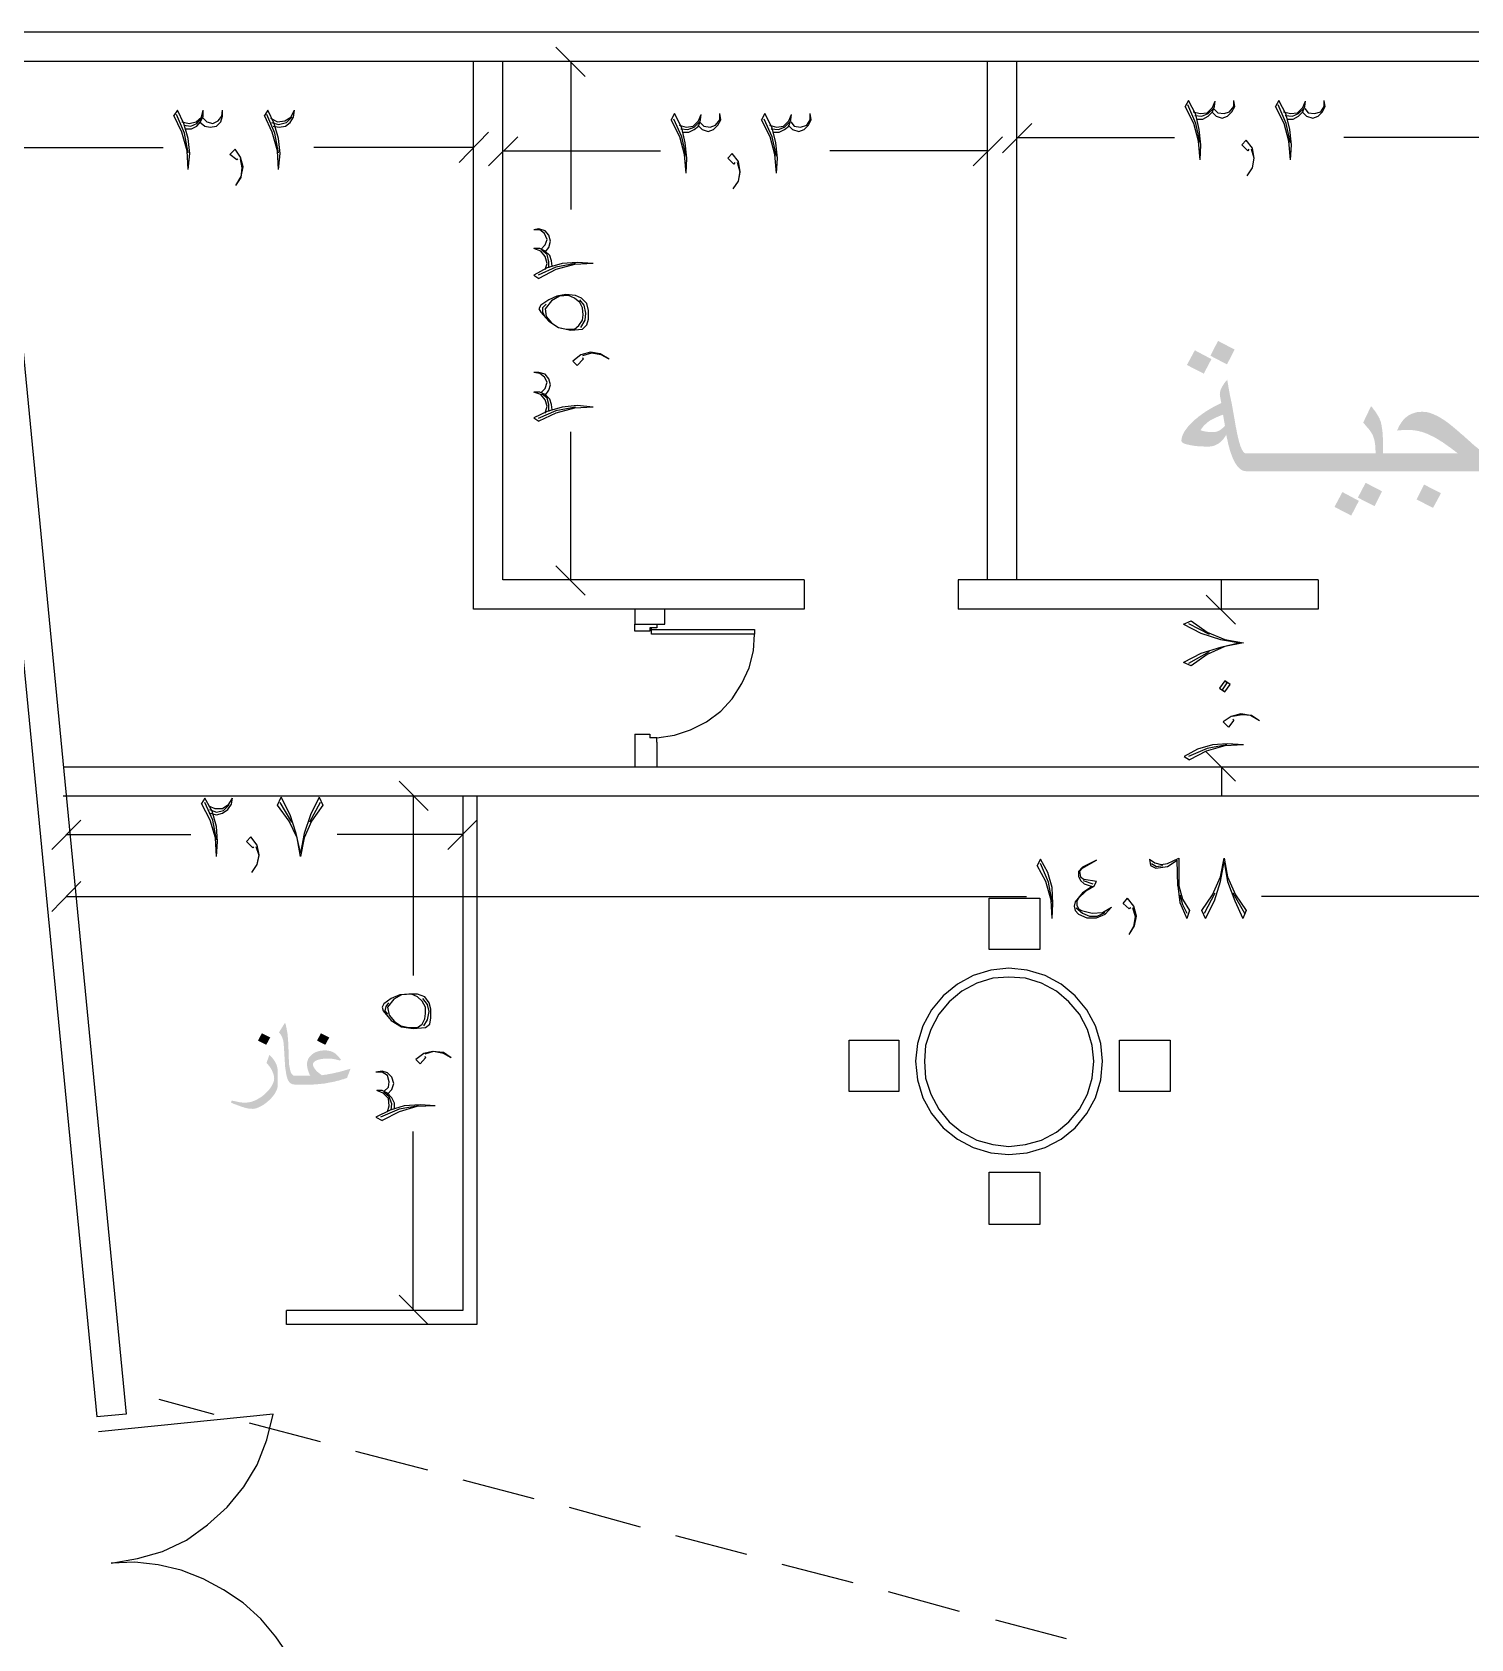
# Model space of a CAD drawing. Header units: metres. Extents: x -24.2 to 51.5, y -28.6 to 30.1.
# Drawn here: x -15.11 to -5.31, y 12.86 to 23.8 of the extents above; entities that cross this region are included whole.
import ezdxf

# ---------------------------------------------------------------- set-up
doc = ezdxf.new("R2010")
doc.units = ezdxf.units.M
for name, color, linetype in [('GF-BLACK', 250, 'Continuous'), ('GF-BLUE', 5, 'Continuous'), ('GF-DIMS', 250, 'Continuous'), ('GF-PINK', 231, 'Continuous'), ('GF-RED', 1, 'Continuous'), ('GF-TEXT-PDF', 200, 'Continuous')]:
    doc.layers.add(name, color=color, linetype=linetype)

msp = doc.modelspace()

# ---------------------------------------------------------------- hatches: boundary and pattern name
at = {"layer": 'GF-TEXT-PDF', "true_color": 0xbf00ff}
for points in [[(-6.922, 21.639), (-6.974, 21.538), (-7.087, 21.597), (-7.035, 21.698)], [(-7.08, 21.574), (-7.132, 21.475), (-7.247, 21.534), (-7.193, 21.634)], [(-5.912, 20.811), (-6.306, 20.811), (-6.306, 20.932), (-5.962, 20.932), (-5.962, 20.944), (-5.963, 20.956), (-5.963, 20.967), (-5.964, 20.978), (-5.965, 20.988), (-5.966, 20.998), (-5.968, 21.008), (-5.969, 21.017), (-5.971, 21.026), (-5.974, 21.034), (-5.976, 21.041), (-5.979, 21.049), (-5.981, 21.056), (-5.984, 21.061), (-5.988, 21.067), (-5.992, 21.074), (-5.996, 21.081), (-6.001, 21.088), (-6.007, 21.096), (-6.014, 21.104), (-6.021, 21.112), (-6.029, 21.121), (-6.037, 21.131), (-6.047, 21.141), (-5.993, 21.254), (-5.984, 21.244), (-5.977, 21.234), (-5.97, 21.225), (-5.963, 21.216), (-5.957, 21.207), (-5.952, 21.198), (-5.947, 21.19), (-5.943, 21.183), (-5.939, 21.176), (-5.935, 21.169), (-5.933, 21.162), (-5.93, 21.156), (-5.928, 21.15), (-5.926, 21.144), (-5.925, 21.137), (-5.923, 21.129), (-5.921, 21.121), (-5.92, 21.113), (-5.919, 21.104), (-5.917, 21.095), (-5.916, 21.086), (-5.915, 21.076), (-5.914, 21.065), (-5.914, 21.054), (-5.913, 21.043), (-5.912, 21.031), (-5.912, 21.019), (-5.912, 21.006), (-5.912, 20.993), (-5.912, 20.98)], [(-5.166, 20.811), (-5.966, 20.811), (-5.966, 20.932), (-5.402, 20.932), (-5.411, 20.939), (-5.42, 20.946), (-5.429, 20.953), (-5.438, 20.959), (-5.446, 20.966), (-5.454, 20.972), (-5.463, 20.978), (-5.471, 20.983), (-5.478, 20.989), (-5.486, 20.994), (-5.493, 20.999), (-5.5, 21.004), (-5.507, 21.009), (-5.514, 21.013), (-5.521, 21.017), (-5.53, 21.023), (-5.539, 21.029), (-5.548, 21.034), (-5.557, 21.039), (-5.565, 21.044), (-5.574, 21.048), (-5.583, 21.052), (-5.591, 21.056), (-5.599, 21.06), (-5.607, 21.064), (-5.615, 21.067), (-5.623, 21.07), (-5.631, 21.073), (-5.64, 21.076), (-5.649, 21.079), (-5.659, 21.081), (-5.668, 21.084), (-5.678, 21.086), (-5.687, 21.087), (-5.697, 21.089), (-5.706, 21.09), (-5.716, 21.091), (-5.725, 21.092), (-5.735, 21.092), (-5.744, 21.092), (-5.753, 21.092), (-5.762, 21.092), (-5.771, 21.092), (-5.78, 21.091), (-5.789, 21.09), (-5.798, 21.09), (-5.807, 21.089), (-5.816, 21.087), (-5.811, 21.098), (-5.807, 21.107), (-5.802, 21.117), (-5.798, 21.125), (-5.792, 21.134), (-5.787, 21.142), (-5.781, 21.15), (-5.776, 21.157), (-5.769, 21.164), (-5.763, 21.17), (-5.756, 21.177), (-5.749, 21.182), (-5.742, 21.188), (-5.734, 21.193), (-5.726, 21.197), (-5.718, 21.201), (-5.71, 21.204), (-5.701, 21.207), (-5.692, 21.21), (-5.683, 21.212), (-5.674, 21.214), (-5.664, 21.215), (-5.654, 21.215), (-5.644, 21.216), (-5.636, 21.215), (-5.629, 21.215), (-5.621, 21.214), (-5.613, 21.213), (-5.605, 21.211), (-5.597, 21.209), (-5.588, 21.206), (-5.58, 21.203), (-5.571, 21.2), (-5.562, 21.196), (-5.554, 21.192), (-5.544, 21.188), (-5.535, 21.183), (-5.526, 21.178), (-5.516, 21.172), (-5.507, 21.166), (-5.497, 21.16), (-5.487, 21.153), (-5.477, 21.146), (-5.472, 21.143), (-5.467, 21.139), (-5.462, 21.135), (-5.457, 21.13), (-5.451, 21.126), (-5.445, 21.121), (-5.438, 21.116), (-5.432, 21.11), (-5.425, 21.105), (-5.418, 21.099), (-5.41, 21.092), (-5.403, 21.086), (-5.395, 21.079), (-5.387, 21.072), (-5.378, 21.064), (-5.369, 21.057), (-5.36, 21.049), (-5.351, 21.04), (-5.341, 21.032), (-5.331, 21.023), (-5.321, 21.014), (-5.31, 21.004), (-5.3, 20.995), (-5.29, 20.986), (-5.28, 20.978), (-5.271, 20.971), (-5.263, 20.964), (-5.255, 20.958), (-5.247, 20.953), (-5.24, 20.948), (-5.234, 20.944), (-5.227, 20.94), (-5.222, 20.937), (-5.217, 20.935), (-5.212, 20.933), (-5.208, 20.932), (-5.166, 20.932)], [(-6.569, 20.811), (-6.795, 20.811), (-6.795, 20.932), (-6.569, 20.932)], [(-6.399, 20.811), (-6.625, 20.811), (-6.625, 20.932), (-6.399, 20.932)], [(-6.257, 20.811), (-6.483, 20.811), (-6.483, 20.932), (-6.257, 20.932)], [(-5.918, 20.674), (-5.969, 20.573), (-6.083, 20.631), (-6.03, 20.732)], [(-5.517, 20.661), (-5.571, 20.561), (-5.683, 20.619), (-5.632, 20.72)], [(-6.076, 20.609), (-6.128, 20.509), (-6.242, 20.568), (-6.188, 20.669)], [(-13.489, 16.956), (-13.516, 16.906), (-13.572, 16.935), (-13.546, 16.985)], [(-13.275, 16.636), (-13.323, 16.636), (-13.332, 16.637), (-13.34, 16.639), (-13.348, 16.643), (-13.355, 16.648), (-13.361, 16.655), (-13.365, 16.661), (-13.368, 16.668), (-13.372, 16.675), (-13.374, 16.684), (-13.377, 16.694), (-13.379, 16.704), (-13.381, 16.711), (-13.382, 16.719), (-13.383, 16.728), (-13.384, 16.736), (-13.386, 16.745), (-13.387, 16.754), (-13.388, 16.764), (-13.388, 16.774), (-13.389, 16.785), (-13.39, 16.793), (-13.39, 16.802), (-13.391, 16.811), (-13.391, 16.82), (-13.392, 16.829), (-13.392, 16.837), (-13.393, 16.846), (-13.393, 16.855), (-13.394, 16.865), (-13.394, 16.876), (-13.395, 16.886), (-13.396, 16.896), (-13.397, 16.905), (-13.397, 16.913), (-13.398, 16.92), (-13.399, 16.927), (-13.401, 16.937), (-13.404, 16.946), (-13.406, 16.954), (-13.409, 16.961), (-13.413, 16.969), (-13.418, 16.977), (-13.424, 16.984), (-13.43, 16.99), (-13.388, 17.057), (-13.385, 17.049), (-13.383, 17.042), (-13.381, 17.033), (-13.379, 17.025), (-13.377, 17.016), (-13.376, 17.007), (-13.374, 16.998), (-13.372, 16.988), (-13.371, 16.979), (-13.37, 16.969), (-13.369, 16.958), (-13.368, 16.954), (-13.368, 16.948), (-13.368, 16.943), (-13.367, 16.936), (-13.367, 16.929), (-13.366, 16.921), (-13.366, 16.912), (-13.366, 16.903), (-13.365, 16.893), (-13.365, 16.882), (-13.364, 16.871), (-13.364, 16.859), (-13.364, 16.846), (-13.363, 16.833), (-13.363, 16.819), (-13.362, 16.804), (-13.362, 16.789), (-13.361, 16.776), (-13.359, 16.764), (-13.357, 16.753), (-13.355, 16.743), (-13.353, 16.734), (-13.351, 16.727), (-13.349, 16.72), (-13.347, 16.715), (-13.344, 16.71), (-13.337, 16.702), (-13.33, 16.697), (-13.323, 16.696), (-13.275, 16.696)], [(-13.087, 16.956), (-13.114, 16.906), (-13.17, 16.935), (-13.144, 16.985)], [(-12.942, 16.743), (-12.966, 16.681), (-12.974, 16.678), (-12.983, 16.675), (-12.991, 16.672), (-13, 16.67), (-13.009, 16.667), (-13.018, 16.664), (-13.027, 16.662), (-13.036, 16.66), (-13.046, 16.657), (-13.056, 16.655), (-13.066, 16.653), (-13.076, 16.651), (-13.087, 16.649), (-13.097, 16.647), (-13.108, 16.645), (-13.118, 16.643), (-13.128, 16.642), (-13.138, 16.641), (-13.148, 16.64), (-13.157, 16.639), (-13.167, 16.638), (-13.176, 16.637), (-13.186, 16.637), (-13.195, 16.636), (-13.204, 16.636), (-13.213, 16.636), (-13.299, 16.636), (-13.299, 16.696), (-13.216, 16.696), (-13.22, 16.702), (-13.223, 16.709), (-13.226, 16.717), (-13.229, 16.725), (-13.232, 16.733), (-13.234, 16.741), (-13.236, 16.749), (-13.237, 16.757), (-13.238, 16.765), (-13.238, 16.772), (-13.238, 16.781), (-13.237, 16.79), (-13.234, 16.798), (-13.232, 16.806), (-13.228, 16.814), (-13.223, 16.821), (-13.218, 16.828), (-13.211, 16.834), (-13.204, 16.841), (-13.197, 16.846), (-13.19, 16.851), (-13.182, 16.855), (-13.174, 16.858), (-13.165, 16.861), (-13.157, 16.864), (-13.147, 16.866), (-13.137, 16.867), (-13.127, 16.868), (-13.117, 16.868), (-13.107, 16.868), (-13.097, 16.867), (-13.087, 16.865), (-13.078, 16.863), (-13.07, 16.86), (-13.062, 16.857), (-13.054, 16.852), (-13.047, 16.848), (-13.043, 16.844), (-13.037, 16.839), (-13.031, 16.833), (-13.024, 16.825), (-13.016, 16.816), (-13.007, 16.805), (-13.014, 16.799), (-13.023, 16.802), (-13.032, 16.804), (-13.041, 16.806), (-13.049, 16.808), (-13.057, 16.809), (-13.066, 16.811), (-13.076, 16.812), (-13.086, 16.812), (-13.096, 16.812), (-13.107, 16.812), (-13.118, 16.812), (-13.129, 16.811), (-13.138, 16.81), (-13.147, 16.808), (-13.156, 16.806), (-13.163, 16.804), (-13.17, 16.802), (-13.18, 16.797), (-13.188, 16.792), (-13.193, 16.787), (-13.196, 16.781), (-13.198, 16.774), (-13.197, 16.767), (-13.195, 16.76), (-13.191, 16.752), (-13.187, 16.745), (-13.18, 16.736), (-13.175, 16.73), (-13.168, 16.723), (-13.161, 16.717), (-13.153, 16.711), (-13.145, 16.705), (-13.137, 16.699), (-13.125, 16.701), (-13.115, 16.703), (-13.104, 16.704), (-13.095, 16.706), (-13.085, 16.708), (-13.076, 16.709), (-13.067, 16.711), (-13.059, 16.713), (-13.051, 16.714), (-13.044, 16.716), (-13.037, 16.718), (-13.03, 16.719), (-13.022, 16.721), (-13.014, 16.723), (-13.005, 16.726), (-12.996, 16.728), (-12.986, 16.731), (-12.976, 16.734), (-12.965, 16.737), (-12.954, 16.74)], [(-13.438, 16.635), (-13.438, 16.627), (-13.439, 16.619), (-13.441, 16.61), (-13.444, 16.601), (-13.448, 16.593), (-13.452, 16.584), (-13.457, 16.575), (-13.463, 16.566), (-13.47, 16.557), (-13.476, 16.55), (-13.482, 16.543), (-13.488, 16.536), (-13.495, 16.53), (-13.502, 16.524), (-13.509, 16.517), (-13.516, 16.512), (-13.524, 16.506), (-13.532, 16.5), (-13.54, 16.495), (-13.55, 16.489), (-13.56, 16.484), (-13.568, 16.48), (-13.577, 16.477), (-13.585, 16.474), (-13.592, 16.472), (-13.6, 16.471), (-13.606, 16.47), (-13.614, 16.471), (-13.623, 16.471), (-13.631, 16.472), (-13.64, 16.473), (-13.649, 16.475), (-13.658, 16.477), (-13.665, 16.479), (-13.673, 16.482), (-13.681, 16.484), (-13.689, 16.487), (-13.698, 16.49), (-13.708, 16.494), (-13.716, 16.497), (-13.724, 16.5), (-13.733, 16.503), (-13.741, 16.506), (-13.749, 16.51), (-13.757, 16.513), (-13.751, 16.527), (-13.742, 16.525), (-13.733, 16.523), (-13.723, 16.521), (-13.714, 16.519), (-13.704, 16.517), (-13.694, 16.515), (-13.685, 16.514), (-13.676, 16.513), (-13.668, 16.513), (-13.659, 16.512), (-13.65, 16.513), (-13.642, 16.514), (-13.633, 16.515), (-13.623, 16.517), (-13.614, 16.519), (-13.605, 16.523), (-13.596, 16.526), (-13.586, 16.53), (-13.577, 16.535), (-13.567, 16.541), (-13.559, 16.546), (-13.55, 16.551), (-13.542, 16.557), (-13.535, 16.563), (-13.527, 16.57), (-13.52, 16.576), (-13.513, 16.583), (-13.506, 16.591), (-13.499, 16.598), (-13.493, 16.606), (-13.487, 16.614), (-13.481, 16.623), (-13.476, 16.631), (-13.472, 16.639), (-13.469, 16.647), (-13.466, 16.655), (-13.464, 16.662), (-13.463, 16.67), (-13.462, 16.677), (-13.463, 16.685), (-13.464, 16.693), (-13.465, 16.701), (-13.468, 16.709), (-13.471, 16.717), (-13.474, 16.725), (-13.478, 16.734), (-13.482, 16.741), (-13.486, 16.748), (-13.491, 16.755), (-13.496, 16.762), (-13.502, 16.769), (-13.508, 16.776), (-13.514, 16.783), (-13.495, 16.838), (-13.487, 16.83), (-13.48, 16.823), (-13.473, 16.815), (-13.467, 16.808), (-13.462, 16.8), (-13.457, 16.793), (-13.453, 16.785), (-13.449, 16.777), (-13.445, 16.768), (-13.443, 16.759), (-13.44, 16.749), (-13.439, 16.74), (-13.438, 16.73), (-13.438, 16.719)]]:
    msp.add_hatch(color=200, dxfattribs=at).paths.add_polyline_path(points)
h = msp.add_hatch(color=200, dxfattribs=at)
h.paths.add_polyline_path([(-6.746, 20.811), (-6.845, 20.811), (-6.852, 20.812), (-6.859, 20.813), (-6.866, 20.815), (-6.872, 20.818), (-6.879, 20.822), (-6.885, 20.827), (-6.892, 20.833), (-6.898, 20.839), (-6.904, 20.846), (-6.91, 20.855), (-6.916, 20.864), (-6.922, 20.874), (-6.927, 20.885), (-6.933, 20.896), (-6.936, 20.904), (-6.939, 20.911), (-6.942, 20.919), (-6.945, 20.927), (-6.948, 20.935), (-6.951, 20.943), (-6.953, 20.952), (-6.956, 20.96), (-6.958, 20.969), (-6.961, 20.979), (-6.963, 20.988), (-6.966, 20.998), (-6.968, 21.008), (-6.97, 21.018), (-6.972, 21.028), (-6.975, 21.039), (-6.977, 21.049), (-6.979, 21.061), (-6.983, 21.052), (-6.988, 21.044), (-6.994, 21.037), (-6.999, 21.029), (-7.005, 21.023), (-7.011, 21.017), (-7.018, 21.011), (-7.024, 21.005), (-7.031, 21), (-7.039, 20.995), (-7.047, 20.991), (-7.056, 20.987), (-7.064, 20.984), (-7.072, 20.982), (-7.081, 20.98), (-7.09, 20.979), (-7.098, 20.979), (-7.11, 20.979), (-7.121, 20.979), (-7.131, 20.979), (-7.142, 20.98), (-7.152, 20.98), (-7.162, 20.981), (-7.171, 20.981), (-7.181, 20.982), (-7.19, 20.983), (-7.199, 20.984), (-7.207, 20.985), (-7.215, 20.987), (-7.223, 20.988), (-7.231, 20.99), (-7.245, 20.993), (-7.257, 20.996), (-7.267, 21), (-7.274, 21.004), (-7.28, 21.008), (-7.283, 21.012), (-7.284, 21.017), (-7.284, 21.024), (-7.283, 21.031), (-7.282, 21.038), (-7.28, 21.046), (-7.277, 21.053), (-7.274, 21.061), (-7.271, 21.068), (-7.267, 21.076), (-7.262, 21.084), (-7.257, 21.091), (-7.251, 21.099), (-7.245, 21.107), (-7.239, 21.115), (-7.231, 21.124), (-7.224, 21.132), (-7.215, 21.14), (-7.206, 21.149), (-7.2, 21.155), (-7.193, 21.161), (-7.186, 21.167), (-7.179, 21.172), (-7.172, 21.178), (-7.165, 21.184), (-7.158, 21.189), (-7.15, 21.195), (-7.143, 21.2), (-7.135, 21.206), (-7.127, 21.211), (-7.119, 21.217), (-7.111, 21.222), (-7.103, 21.227), (-7.094, 21.232), (-7.086, 21.237), (-7.077, 21.242), (-7.068, 21.247), (-7.059, 21.252), (-7.05, 21.257), (-7.041, 21.261), (-7.032, 21.266), (-7.022, 21.271), (-7.012, 21.275), (-7.014, 21.281), (-7.016, 21.291), (-7.018, 21.304), (-7.021, 21.318), (-7.022, 21.328), (-7.023, 21.333), (-7.022, 21.341), (-7.021, 21.35), (-7.019, 21.358), (-7.016, 21.367), (-7.012, 21.376), (-7.007, 21.386), (-7.002, 21.394), (-6.997, 21.402), (-6.992, 21.41), (-6.986, 21.418), (-6.979, 21.426), (-6.972, 21.434), (-6.971, 21.425), (-6.969, 21.415), (-6.968, 21.406), (-6.966, 21.397), (-6.965, 21.388), (-6.963, 21.378), (-6.961, 21.369), (-6.96, 21.36), (-6.958, 21.351), (-6.956, 21.342), (-6.955, 21.333), (-6.953, 21.324), (-6.951, 21.315), (-6.949, 21.306), (-6.947, 21.297), (-6.945, 21.287), (-6.943, 21.278), (-6.941, 21.268), (-6.92, 21.149), (-6.918, 21.136), (-6.916, 21.124), (-6.914, 21.112), (-6.911, 21.1), (-6.909, 21.089), (-6.907, 21.079), (-6.905, 21.069), (-6.903, 21.059), (-6.901, 21.05), (-6.899, 21.041), (-6.897, 21.032), (-6.895, 21.025), (-6.893, 21.017), (-6.891, 21.01), (-6.889, 21.004), (-6.885, 20.99), (-6.881, 20.978), (-6.876, 20.967), (-6.872, 20.958), (-6.867, 20.95), (-6.863, 20.943), (-6.859, 20.938), (-6.854, 20.935), (-6.849, 20.932), (-6.845, 20.932), (-6.746, 20.932)])
h.paths.add_polyline_path([(-6.988, 21.121), (-7.001, 21.196), (-7.011, 21.192), (-7.022, 21.188), (-7.032, 21.184), (-7.041, 21.18), (-7.05, 21.176), (-7.059, 21.172), (-7.067, 21.168), (-7.075, 21.164), (-7.082, 21.16), (-7.089, 21.156), (-7.096, 21.152), (-7.103, 21.146), (-7.11, 21.141), (-7.117, 21.134), (-7.124, 21.128), (-7.131, 21.121), (-7.137, 21.114), (-7.143, 21.106), (-7.148, 21.099), (-7.154, 21.09), (-7.146, 21.087), (-7.138, 21.085), (-7.129, 21.082), (-7.12, 21.081), (-7.113, 21.08), (-7.105, 21.079), (-7.097, 21.078), (-7.088, 21.078), (-7.077, 21.077), (-7.067, 21.077), (-7.058, 21.078), (-7.05, 21.079), (-7.042, 21.081), (-7.034, 21.084), (-7.026, 21.088), (-7.018, 21.093), (-7.01, 21.099), (-7.003, 21.105), (-6.995, 21.112)])

# ---------------------------------------------------------------- linework, layer by layer
at = {"layer": 'GF-BLACK', "lineweight": 25, "true_color": 0x000000}
for p, q in [((1.847, 23.8), (-15.587, 23.8)), ((-15.587, 23.8), (-14.67, 14.374)), ((-15.364, 23.601), (-14.471, 14.392)), ((1.865, 23.601), (-15.364, 23.601)), ((-12.105, 19.871), (-12.105, 23.601)), ((-11.906, 20.071), (-11.906, 23.601)), ((-8.605, 20.071), (-8.605, 23.601)), ((-8.406, 20.071), (-8.406, 23.601)), ((-9.854, 20.071), (-11.906, 20.071)), ((-9.854, 20.071), (-9.854, 19.871)), ((-6.354, 20.071), (-8.804, 20.071)), ((-8.804, 20.071), (-8.804, 19.871)), ((-7.012, 19.871), (-7.012, 20.071)), ((-6.354, 20.071), (-6.354, 19.871)), ((-7.115, 19.968), (-6.915, 19.769)), ((-9.854, 19.871), (-12.105, 19.871)), ((-6.354, 19.871), (-8.804, 19.871)), ((-11.007, 18.966), (-11.007, 18.797)), ((-10.856, 18.966), (-10.856, 18.797)), ((-6.915, 18.701), (-7.115, 18.9)), ((-0.199, 18.797), (-14.899, 18.797)), ((-7.012, 18.797), (-7.012, 18.598)), ((-0.199, 18.598), (-14.899, 18.598)), ((-12.177, 18.598), (-12.177, 15.098)), ((-12.081, 18.598), (-12.081, 15.002)), ((-12.177, 15.098), (-13.378, 15.098)), ((-14.471, 14.392), (-14.67, 14.374)), ((-13.469, 14.392), (-14.658, 14.271))]:
    msp.add_line(p, q, dxfattribs=at)
for points in [[(-11.007, 19.871), (-11.007, 19.769), (-10.802, 19.769), (-10.802, 19.871)], [(-7.271, 19.769), (-7.217, 19.793), (-7.109, 19.715), (-6.988, 19.666), (-6.861, 19.642), (-6.988, 19.618), (-7.109, 19.564), (-7.217, 19.485), (-7.271, 19.509)], [(-7.271, 19.769), (-7.151, 19.708), (-7.018, 19.666), (-6.885, 19.642)], [(-6.885, 19.642), (-7.018, 19.612), (-7.151, 19.57), (-7.271, 19.509)], [(-6.988, 19.383), (-7.024, 19.334), (-6.988, 19.31), (-6.952, 19.358), (-6.988, 19.383), (-6.976, 19.371), (-7.006, 19.322), (-6.988, 19.31)], [(-6.753, 19.111), (-6.813, 19.147), (-6.879, 19.159), (-6.946, 19.141), (-7, 19.105)], [(-6.753, 19.111), (-6.807, 19.147), (-6.873, 19.153), (-6.934, 19.141)], [(-6.934, 19.123), (-6.928, 19.117), (-6.964, 19.069), (-7, 19.105)], [(-6.861, 18.948), (-6.97, 18.954), (-7.072, 18.948), (-7.175, 18.918), (-7.265, 18.87), (-7.229, 18.846)], [(-6.976, 18.948), (-7.109, 18.924), (-7.235, 18.87)], [(-6.861, 18.948), (-6.988, 18.942), (-7.115, 18.906), (-7.229, 18.846)], [(-12.081, 15.002), (-13.378, 15.002), (-13.378, 15.098)], [(-14.573, 13.378), (-14.392, 13.409), (-14.223, 13.457), (-14.06, 13.535), (-13.915, 13.638), (-13.783, 13.759), (-13.668, 13.897), (-13.577, 14.048), (-13.511, 14.217), (-13.469, 14.392)], [(-13.294, 12.6), (-13.36, 12.745), (-13.451, 12.877), (-13.553, 12.998), (-13.674, 13.107), (-13.807, 13.197), (-13.946, 13.27), (-14.096, 13.33), (-14.253, 13.366), (-14.41, 13.384), (-14.573, 13.378)]]:
    msp.add_lwpolyline(points, dxfattribs=at)
at = {"layer": 'GF-BLUE', "lineweight": 25, "true_color": 0x0000ff}
for p, q in [((-14.247, 14.495), (-13.873, 14.392)), ((-13.632, 14.332), (-13.149, 14.205)), ((-12.908, 14.139), (-12.419, 14.012)), ((-12.177, 13.946), (-11.695, 13.819)), ((-11.453, 13.759), (-10.971, 13.626)), ((-10.729, 13.565), (-10.246, 13.439)), ((-10.005, 13.372), (-9.522, 13.246)), ((-9.281, 13.185), (-8.798, 13.052)), ((-8.551, 12.992), (-8.068, 12.865))]:
    msp.add_line(p, q, dxfattribs=at)
at = {"layer": 'GF-DIMS', "lineweight": 25, "true_color": 0x000000}
for p, q in [((-11.345, 23.498), (-11.544, 23.697)), ((-11.441, 23.601), (-11.441, 22.593)), ((-12.202, 22.913), (-12.002, 23.118)), ((-11.803, 23.088), (-12.002, 22.889)), ((-8.702, 22.889), (-8.503, 23.088)), ((-8.303, 23.178), (-8.503, 22.979)), ((-8.406, 23.082), (-7.332, 23.082)), ((-5.105, 23.082), (-6.179, 23.082)), ((-15.309, 23.015), (-14.217, 23.015)), ((-12.105, 23.015), (-13.191, 23.015)), ((-11.906, 22.991), (-10.832, 22.991)), ((-8.605, 22.991), (-9.679, 22.991)), ((-11.441, 20.071), (-11.441, 21.078)), ((-11.544, 20.167), (-11.345, 19.968)), ((-7.235, 19.775), (-7.096, 19.702)), ((-7.096, 19.582), (-7.235, 19.503)), ((-12.413, 18.502), (-12.612, 18.701)), ((-12.515, 18.598), (-12.515, 17.379)), ((-13.342, 18.423), (-13.421, 18.556)), ((-13.149, 18.556), (-13.221, 18.423)), ((-14.778, 18.435), (-14.977, 18.236)), ((-12.28, 18.236), (-12.081, 18.435)), ((-14.881, 18.339), (-14.03, 18.339)), ((-12.177, 18.339), (-13.034, 18.339)), ((-7.959, 18.109), (-7.863, 18.164)), ((-7.308, 17.989), (-7.314, 18.164)), ((-14.778, 18.019), (-14.977, 17.814)), ((-7.953, 18.025), (-7.887, 18.001)), ((-7.127, 17.802), (-7.054, 17.94)), ((-6.934, 17.94), (-6.855, 17.802)), ((-14.881, 17.916), (-8.34, 17.916)), ((-0.199, 17.916), (-6.74, 17.916)), ((-12.515, 15.098), (-12.515, 16.317)), ((-12.612, 15.201), (-12.413, 15.002))]:
    msp.add_line(p, q, dxfattribs=at)
for points in [[(-7.157, 22.931), (-7.151, 23.033), (-7.163, 23.136), (-7.187, 23.239), (-7.235, 23.335), (-7.259, 23.293)], [(-7.157, 23.046), (-7.187, 23.178), (-7.241, 23.305)], [(-7.205, 23.257), (-7.157, 23.245), (-7.109, 23.251), (-7.072, 23.287), (-7.054, 23.329)], [(-7.181, 23.208), (-7.139, 23.208), (-7.103, 23.227), (-7.072, 23.257), (-7.06, 23.293), (-7.054, 23.329)], [(-7.078, 23.257), (-7.048, 23.227), (-7.006, 23.214), (-6.97, 23.227), (-6.94, 23.257), (-6.921, 23.293), (-6.928, 23.335)], [(-7.066, 23.281), (-7.036, 23.251), (-6.994, 23.245), (-6.958, 23.257), (-6.928, 23.293), (-6.928, 23.335)], [(-6.541, 22.931), (-6.535, 23.033), (-6.547, 23.136), (-6.571, 23.239), (-6.62, 23.335), (-6.644, 23.293)], [(-6.541, 23.046), (-6.571, 23.178), (-6.626, 23.305)], [(-6.59, 23.257), (-6.541, 23.245), (-6.493, 23.251), (-6.457, 23.287), (-6.439, 23.329)], [(-6.565, 23.208), (-6.523, 23.208), (-6.487, 23.227), (-6.457, 23.257), (-6.445, 23.293), (-6.439, 23.329)], [(-6.463, 23.257), (-6.433, 23.227), (-6.39, 23.214), (-6.354, 23.227), (-6.324, 23.257), (-6.306, 23.293), (-6.312, 23.335)], [(-6.445, 23.281), (-6.421, 23.251), (-6.378, 23.245), (-6.336, 23.257), (-6.312, 23.293), (-6.312, 23.335)], [(-14.048, 22.864), (-14.036, 22.973), (-14.048, 23.076), (-14.078, 23.178), (-14.121, 23.269), (-14.145, 23.233)], [(-14.048, 22.864), (-14.054, 22.991), (-14.09, 23.118), (-14.145, 23.233)], [(-14.048, 22.979), (-14.072, 23.112), (-14.127, 23.239)], [(-14.09, 23.19), (-14.042, 23.178), (-13.994, 23.19), (-13.958, 23.221), (-13.946, 23.269)], [(-14.078, 23.166), (-14.03, 23.16), (-13.988, 23.178), (-13.958, 23.214)], [(-14.066, 23.142), (-14.024, 23.142), (-13.988, 23.16), (-13.964, 23.19), (-13.946, 23.227), (-13.946, 23.269)], [(-13.97, 23.19), (-13.934, 23.16), (-13.897, 23.154), (-13.855, 23.16), (-13.825, 23.19), (-13.813, 23.227), (-13.813, 23.269)], [(-13.952, 23.221), (-13.921, 23.19), (-13.879, 23.178), (-13.843, 23.196), (-13.819, 23.227), (-13.813, 23.269)], [(-13.433, 22.864), (-13.421, 22.973), (-13.433, 23.076), (-13.463, 23.178), (-13.505, 23.269), (-13.529, 23.233)], [(-13.433, 22.864), (-13.439, 22.991), (-13.475, 23.118), (-13.529, 23.233)], [(-13.433, 22.979), (-13.457, 23.112), (-13.511, 23.239)], [(-13.487, 23.214), (-13.439, 23.19), (-13.39, 23.196), (-13.348, 23.221), (-13.324, 23.269)], [(-13.481, 23.184), (-13.433, 23.172), (-13.378, 23.184), (-13.342, 23.221)], [(-13.469, 23.16), (-13.427, 23.154), (-13.384, 23.16), (-13.354, 23.184), (-13.33, 23.221), (-13.324, 23.269)], [(-10.657, 22.84), (-10.651, 22.943), (-10.663, 23.046), (-10.687, 23.148), (-10.735, 23.245), (-10.759, 23.202)], [(-10.657, 22.84), (-10.669, 22.967), (-10.699, 23.088), (-10.759, 23.202)], [(-10.657, 22.955), (-10.687, 23.088), (-10.741, 23.208)], [(-10.705, 23.166), (-10.657, 23.154), (-10.609, 23.16), (-10.572, 23.196), (-10.554, 23.239)], [(-10.693, 23.142), (-10.645, 23.136), (-10.603, 23.154), (-10.566, 23.19)], [(-10.681, 23.118), (-10.639, 23.118), (-10.603, 23.136), (-10.572, 23.16), (-10.56, 23.202), (-10.554, 23.239)], [(-10.578, 23.166), (-10.548, 23.136), (-10.506, 23.124), (-10.47, 23.136), (-10.44, 23.166), (-10.421, 23.202), (-10.428, 23.245)], [(-10.566, 23.19), (-10.536, 23.16), (-10.494, 23.154), (-10.458, 23.166), (-10.428, 23.202), (-10.428, 23.245)], [(-10.041, 22.84), (-10.035, 22.943), (-10.047, 23.046), (-10.071, 23.148), (-10.12, 23.245), (-10.144, 23.202)], [(-10.041, 22.84), (-10.053, 22.967), (-10.084, 23.088), (-10.144, 23.202)], [(-10.041, 22.955), (-10.071, 23.088), (-10.126, 23.208)], [(-10.09, 23.166), (-10.041, 23.154), (-9.993, 23.16), (-9.957, 23.196), (-9.939, 23.239)], [(-10.078, 23.142), (-10.029, 23.136), (-9.987, 23.154), (-9.951, 23.19)], [(-10.065, 23.118), (-10.023, 23.118), (-9.987, 23.136), (-9.957, 23.16), (-9.945, 23.202), (-9.939, 23.239)], [(-9.963, 23.166), (-9.933, 23.136), (-9.89, 23.124), (-9.854, 23.136), (-9.824, 23.166), (-9.806, 23.202), (-9.812, 23.245)], [(-9.945, 23.19), (-9.921, 23.16), (-9.878, 23.154), (-9.836, 23.166), (-9.812, 23.202), (-9.812, 23.245)], [(-7.157, 22.931), (-7.169, 23.058), (-7.199, 23.178), (-7.259, 23.293)], [(-7.193, 23.233), (-7.145, 23.227), (-7.103, 23.245), (-7.066, 23.281)], [(-6.541, 22.931), (-6.553, 23.058), (-6.584, 23.178), (-6.644, 23.293)], [(-6.578, 23.233), (-6.529, 23.227), (-6.487, 23.245), (-6.451, 23.281)], [(-13.71, 22.937), (-13.716, 22.931), (-13.765, 22.967), (-13.728, 23.003)], [(-13.722, 22.756), (-13.686, 22.816), (-13.674, 22.883), (-13.692, 22.949), (-13.728, 23.003)], [(-10.325, 22.913), (-10.331, 22.901), (-10.373, 22.943), (-10.343, 22.973)], [(-10.301, 22.786), (-10.289, 22.852), (-10.301, 22.919), (-10.343, 22.973)], [(-6.825, 23.003), (-6.831, 22.991), (-6.873, 23.033), (-6.843, 23.064)], [(-6.789, 22.943), (-6.801, 23.009), (-6.843, 23.064)], [(-6.837, 22.822), (-6.801, 22.877), (-6.789, 22.943), (-6.807, 23.003)], [(-13.722, 22.756), (-13.686, 22.81), (-13.68, 22.877), (-13.692, 22.937)], [(-10.337, 22.732), (-10.301, 22.786), (-10.289, 22.846), (-10.307, 22.913)], [(-11.616, 22.303), (-11.592, 22.333), (-11.58, 22.376), (-11.592, 22.418), (-11.616, 22.448), (-11.659, 22.46), (-11.695, 22.454)], [(-11.646, 22.321), (-11.616, 22.352), (-11.604, 22.388), (-11.622, 22.43), (-11.652, 22.454), (-11.695, 22.454)], [(-11.568, 22.207), (-11.574, 22.243), (-11.586, 22.279), (-11.616, 22.309), (-11.652, 22.327), (-11.695, 22.327)], [(-11.616, 22.183), (-11.604, 22.225), (-11.616, 22.273), (-11.646, 22.309), (-11.695, 22.327)], [(-11.592, 22.195), (-11.592, 22.237), (-11.604, 22.285), (-11.64, 22.315)], [(-11.29, 22.225), (-11.399, 22.231), (-11.502, 22.225), (-11.604, 22.195), (-11.695, 22.146), (-11.659, 22.122)], [(-11.411, 22.225), (-11.544, 22.201), (-11.665, 22.146)], [(-11.29, 22.225), (-11.417, 22.219), (-11.544, 22.183), (-11.659, 22.122)], [(-11.61, 21.947), (-11.634, 21.923), (-11.634, 21.893), (-11.622, 21.869)], [(-11.375, 21.79), (-11.345, 21.839), (-11.339, 21.887), (-11.351, 21.941), (-11.381, 21.977)], [(-11.182, 21.573), (-11.242, 21.609), (-11.309, 21.621), (-11.375, 21.603), (-11.429, 21.561)], [(-11.363, 21.585), (-11.357, 21.573), (-11.399, 21.531), (-11.429, 21.561)], [(-11.182, 21.573), (-11.236, 21.603), (-11.302, 21.615), (-11.363, 21.597)], [(-11.616, 21.326), (-11.592, 21.362), (-11.58, 21.398), (-11.592, 21.44), (-11.616, 21.471), (-11.659, 21.483), (-11.695, 21.483)], [(-11.646, 21.344), (-11.616, 21.374), (-11.604, 21.416), (-11.622, 21.452), (-11.652, 21.477), (-11.695, 21.483)], [(-11.568, 21.229), (-11.574, 21.265), (-11.586, 21.302), (-11.616, 21.332), (-11.652, 21.35), (-11.695, 21.35)], [(-11.616, 21.205), (-11.604, 21.253), (-11.616, 21.296), (-11.646, 21.332), (-11.695, 21.35)], [(-11.592, 21.217), (-11.592, 21.265), (-11.604, 21.308), (-11.64, 21.338)], [(-11.29, 21.247), (-11.399, 21.259), (-11.502, 21.247), (-11.604, 21.217), (-11.695, 21.175), (-11.659, 21.151)], [(-11.411, 21.247), (-11.544, 21.223), (-11.665, 21.169)], [(-11.29, 21.247), (-11.417, 21.241), (-11.544, 21.205), (-11.659, 21.151)], [(-13.855, 18.188), (-13.849, 18.29), (-13.855, 18.393), (-13.885, 18.496), (-13.934, 18.586), (-13.958, 18.55)], [(-13.855, 18.188), (-13.861, 18.315), (-13.897, 18.435), (-13.958, 18.55)], [(-13.855, 18.302), (-13.879, 18.435), (-13.934, 18.556)], [(-13.909, 18.532), (-13.867, 18.514), (-13.813, 18.514), (-13.771, 18.544), (-13.746, 18.586)], [(-13.903, 18.508), (-13.855, 18.49), (-13.807, 18.502), (-13.771, 18.538)], [(-13.897, 18.483), (-13.855, 18.471), (-13.813, 18.483), (-13.777, 18.508), (-13.752, 18.544), (-13.746, 18.586)], [(-13.155, 18.592), (-13.131, 18.538), (-13.209, 18.429), (-13.258, 18.315), (-13.282, 18.188), (-13.306, 18.315), (-13.36, 18.429), (-13.439, 18.538), (-13.415, 18.592)], [(-13.282, 18.212), (-13.312, 18.345), (-13.354, 18.471), (-13.415, 18.592)], [(-13.155, 18.592), (-13.215, 18.471), (-13.258, 18.345), (-13.282, 18.212)], [(-13.602, 18.254), (-13.608, 18.248), (-13.65, 18.29), (-13.62, 18.321)], [(-13.577, 18.133), (-13.565, 18.2), (-13.577, 18.266), (-13.62, 18.321)], [(-13.614, 18.079), (-13.577, 18.133), (-13.565, 18.194), (-13.584, 18.254)], [(-8.165, 17.765), (-8.159, 17.868), (-8.165, 17.977), (-8.195, 18.079), (-8.243, 18.17), (-8.267, 18.127)], [(-7.863, 18.164), (-7.959, 18.115), (-7.984, 18.085), (-7.984, 18.055), (-7.971, 18.025), (-7.947, 18.001), (-7.893, 17.983), (-7.959, 17.94), (-8.008, 17.88), (-8.014, 17.85), (-8.008, 17.82), (-7.984, 17.796), (-7.929, 17.771), (-7.863, 17.771), (-7.803, 17.796), (-7.76, 17.844)], [(-7.501, 18.17), (-7.465, 18.146), (-7.422, 18.133), (-7.38, 18.14), (-7.302, 18.176), (-7.302, 17.989), (-7.278, 17.898), (-7.229, 17.82), (-7.247, 17.765)], [(-7.501, 18.17), (-7.495, 18.127), (-7.459, 18.109)], [(-7.459, 18.109), (-7.38, 18.121), (-7.314, 18.164)], [(-7.121, 17.765), (-7.145, 17.82), (-7.072, 17.928), (-7.018, 18.049), (-6.994, 18.176), (-6.97, 18.049), (-6.915, 17.928), (-6.843, 17.82), (-6.867, 17.765)], [(-8.165, 17.765), (-8.171, 17.892), (-8.207, 18.019), (-8.267, 18.127)], [(-8.165, 17.88), (-8.189, 18.013), (-8.243, 18.14)], [(-7.959, 18.109), (-7.978, 18.085), (-7.971, 18.049), (-7.947, 18.031)], [(-7.489, 18.14), (-7.453, 18.121), (-7.41, 18.127)], [(-7.121, 17.765), (-7.06, 17.886), (-7.018, 18.019), (-6.994, 18.152)], [(-6.994, 18.152), (-6.97, 18.019), (-6.921, 17.886), (-6.867, 17.765)], [(-7.881, 17.983), (-7.935, 17.952), (-7.984, 17.904)], [(-7.881, 17.983), (-7.863, 18.019), (-7.947, 18.031)], [(-7.308, 17.989), (-7.296, 17.874), (-7.247, 17.765)], [(-8.002, 17.838), (-7.959, 17.802), (-7.911, 17.783), (-7.857, 17.783), (-7.803, 17.808)], [(-7.984, 17.904), (-7.996, 17.886), (-7.996, 17.856), (-7.984, 17.832), (-7.965, 17.82)], [(-7.965, 17.82), (-7.893, 17.802), (-7.821, 17.808), (-7.76, 17.844)], [(-7.628, 17.838), (-7.64, 17.832), (-7.682, 17.868), (-7.652, 17.904)], [(-7.64, 17.657), (-7.603, 17.717), (-7.591, 17.783), (-7.609, 17.85), (-7.652, 17.904)], [(-7.64, 17.657), (-7.609, 17.711), (-7.597, 17.777), (-7.615, 17.838)], [(-7.296, 17.928), (-7.278, 17.862), (-7.247, 17.802)], [(-12.684, 17.192), (-12.702, 17.168), (-12.709, 17.138), (-12.69, 17.114)], [(-12.443, 17.035), (-12.419, 17.077), (-12.407, 17.132), (-12.419, 17.18), (-12.449, 17.222)], [(-12.256, 16.818), (-12.31, 16.854), (-12.383, 16.86), (-12.443, 16.848), (-12.497, 16.806)], [(-12.256, 16.818), (-12.31, 16.848), (-12.377, 16.86), (-12.437, 16.842)], [(-12.437, 16.83), (-12.431, 16.818), (-12.467, 16.776), (-12.497, 16.806)], [(-12.69, 16.571), (-12.66, 16.601), (-12.648, 16.643), (-12.66, 16.685), (-12.69, 16.715), (-12.727, 16.727), (-12.769, 16.721)], [(-12.715, 16.589), (-12.684, 16.619), (-12.678, 16.655), (-12.69, 16.697), (-12.727, 16.721), (-12.769, 16.721)], [(-12.642, 16.474), (-12.642, 16.51), (-12.66, 16.546), (-12.69, 16.577), (-12.727, 16.595), (-12.763, 16.595)], [(-12.69, 16.45), (-12.678, 16.492), (-12.684, 16.54), (-12.721, 16.577), (-12.763, 16.595)], [(-12.666, 16.462), (-12.66, 16.504), (-12.678, 16.552), (-12.715, 16.583)], [(-12.365, 16.492), (-12.467, 16.498), (-12.576, 16.492), (-12.672, 16.462), (-12.769, 16.414), (-12.727, 16.39)], [(-12.479, 16.492), (-12.612, 16.468), (-12.739, 16.414)], [(-12.365, 16.492), (-12.491, 16.486), (-12.612, 16.45), (-12.727, 16.39)]]:
    msp.add_lwpolyline(points, dxfattribs=at)
for points in [[(-11.646, 21.941), (-11.659, 21.917), (-11.646, 21.893), (-11.592, 21.833), (-11.526, 21.79), (-11.441, 21.772), (-11.363, 21.778), (-11.333, 21.808), (-11.321, 21.845), (-11.321, 21.905), (-11.333, 21.953), (-11.369, 21.989), (-11.411, 22.008), (-11.477, 22.014), (-11.538, 22.002), (-11.592, 21.977)], [(-11.616, 21.917), (-11.61, 21.863), (-11.574, 21.821), (-11.526, 21.79), (-11.471, 21.778), (-11.417, 21.778), (-11.387, 21.802), (-11.363, 21.839), (-11.357, 21.875), (-11.363, 21.923), (-11.381, 21.959), (-11.417, 21.989), (-11.459, 22.008), (-11.52, 22.002), (-11.574, 21.971)], [(-12.715, 17.186), (-12.727, 17.162), (-12.721, 17.138), (-12.666, 17.071), (-12.594, 17.029), (-12.515, 17.017), (-12.431, 17.023), (-12.401, 17.047), (-12.395, 17.09), (-12.395, 17.15), (-12.407, 17.192), (-12.437, 17.234), (-12.485, 17.252), (-12.546, 17.252), (-12.606, 17.246), (-12.666, 17.222)], [(-12.69, 17.162), (-12.678, 17.108), (-12.642, 17.065), (-12.6, 17.035), (-12.546, 17.023), (-12.485, 17.023), (-12.455, 17.047), (-12.437, 17.083), (-12.431, 17.12), (-12.431, 17.162), (-12.455, 17.204), (-12.485, 17.234), (-12.527, 17.252), (-12.594, 17.246), (-12.648, 17.216)]]:
    msp.add_lwpolyline(points, close=True, dxfattribs=at)
at = {"layer": 'GF-PINK', "lineweight": 25, "true_color": 0xff6ab2}
for points in [[(-8.249, 17.904), (-8.249, 17.554), (-8.593, 17.554), (-8.593, 17.904)], [(-7.821, 16.794), (-7.833, 16.915), (-7.869, 17.035), (-7.929, 17.144), (-8.008, 17.24), (-8.104, 17.319), (-8.213, 17.379), (-8.334, 17.415), (-8.46, 17.427), (-8.581, 17.415), (-8.702, 17.379), (-8.81, 17.319), (-8.907, 17.24), (-8.985, 17.144), (-9.046, 17.035), (-9.082, 16.915), (-9.094, 16.794), (-9.082, 16.667), (-9.046, 16.546), (-8.985, 16.438), (-8.907, 16.341), (-8.81, 16.263), (-8.702, 16.208), (-8.581, 16.172), (-8.46, 16.16), (-8.334, 16.172), (-8.213, 16.208), (-8.104, 16.263), (-8.008, 16.341), (-7.929, 16.438), (-7.869, 16.546), (-7.833, 16.667)], [(-7.881, 16.794), (-7.893, 16.902), (-7.923, 17.011), (-7.978, 17.114), (-8.05, 17.198), (-8.134, 17.271), (-8.237, 17.325), (-8.346, 17.361), (-8.46, 17.367), (-8.569, 17.361), (-8.678, 17.325), (-8.78, 17.271), (-8.865, 17.198), (-8.937, 17.114), (-8.991, 17.011), (-9.028, 16.902), (-9.034, 16.794), (-9.028, 16.679), (-8.991, 16.571), (-8.937, 16.468), (-8.865, 16.383), (-8.78, 16.311), (-8.678, 16.257), (-8.569, 16.227), (-8.46, 16.215), (-8.346, 16.227), (-8.237, 16.257), (-8.134, 16.311), (-8.05, 16.383), (-7.978, 16.468), (-7.923, 16.571), (-7.893, 16.679)], [(-9.209, 16.939), (-9.209, 16.589), (-9.546, 16.589), (-9.546, 16.939)], [(-7.362, 16.939), (-7.362, 16.589), (-7.706, 16.589), (-7.706, 16.939)], [(-8.249, 16.04), (-8.249, 15.683), (-8.593, 15.683), (-8.593, 16.04)]]:
    msp.add_lwpolyline(points, close=True, dxfattribs=at)
at = {"layer": 'GF-RED', "lineweight": 25, "true_color": 0xff0000}
for p, q in [((-11.007, 19.721), (-11.007, 19.769)), ((-10.904, 19.721), (-11.007, 19.721)), ((-10.892, 19.702), (-10.892, 19.745)), ((-11.007, 19.021), (-11.007, 18.966))]:
    msp.add_line(p, q, dxfattribs=at)
for points in [[(-10.856, 19.769), (-10.856, 19.745), (-10.904, 19.745), (-10.904, 19.721)], [(-10.892, 19.733), (-10.192, 19.733), (-10.192, 19.702)], [(-10.856, 18.996), (-10.735, 19.015), (-10.627, 19.051), (-10.518, 19.105), (-10.421, 19.177), (-10.343, 19.262), (-10.277, 19.365), (-10.228, 19.473), (-10.198, 19.588), (-10.192, 19.702), (-10.892, 19.702)], [(-11.007, 19.021), (-10.904, 19.021), (-10.904, 18.996)], [(-10.856, 18.966), (-10.856, 18.996), (-10.904, 18.996)]]:
    msp.add_lwpolyline(points, dxfattribs=at)

doc.saveas('drawing.dxf')
